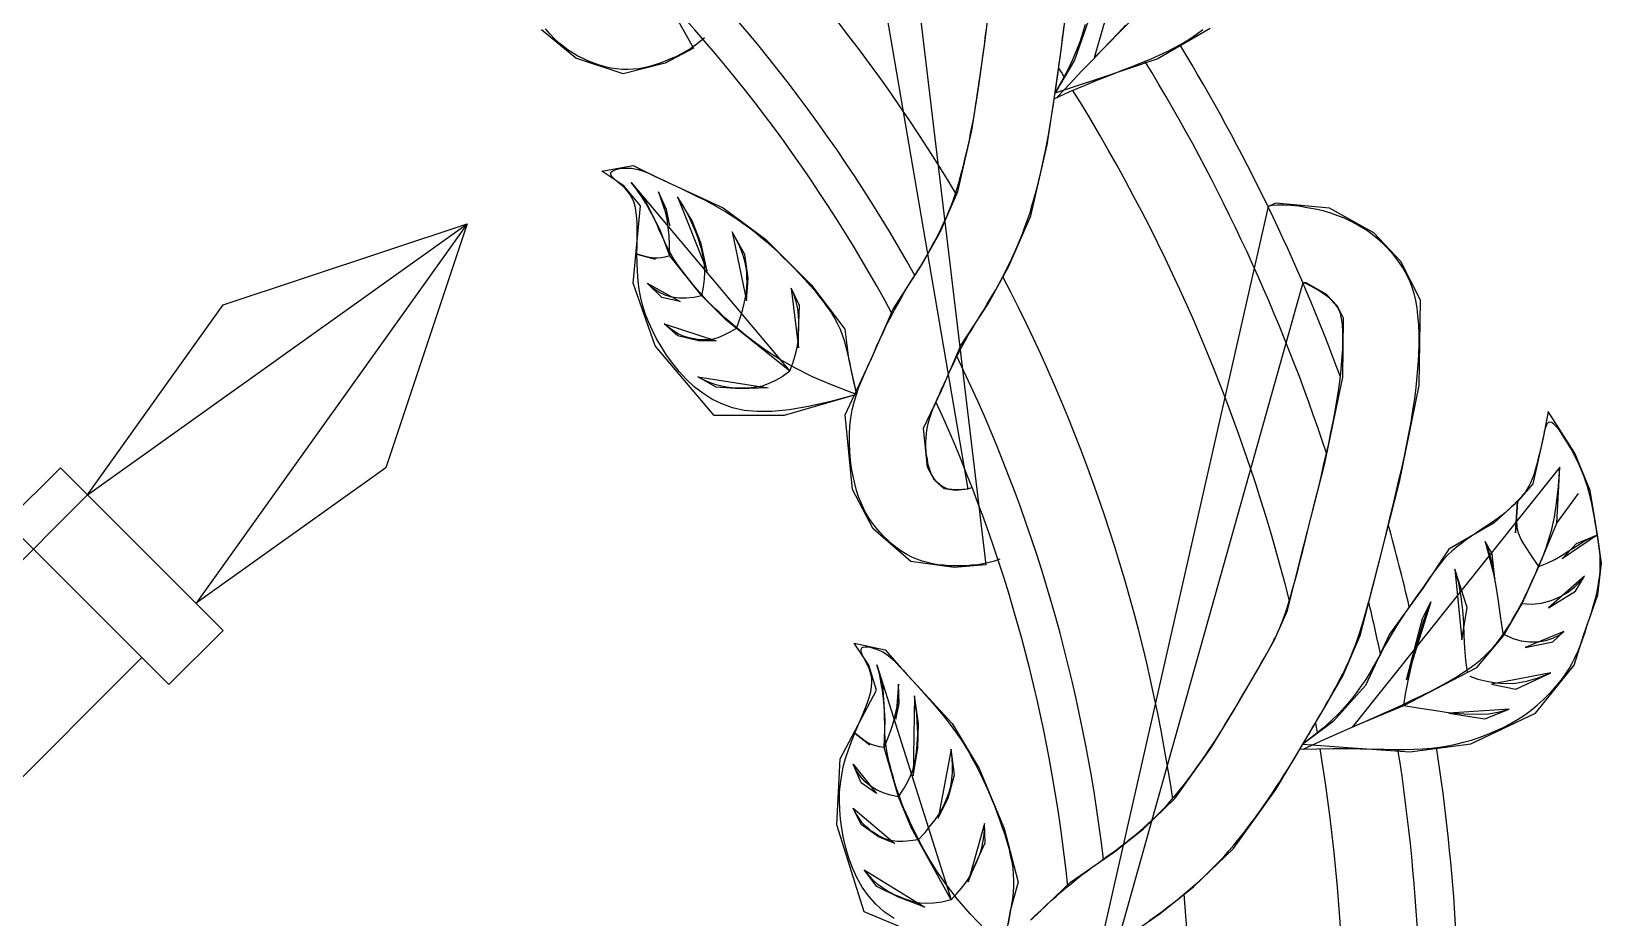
# Model space of a CAD drawing. Header units: metres. Extents: x -2293 to -1333, y 0 to 2180.
# Drawn here: x -1784 to -1694, y 1683.7 to 1734.6 of the extents above; entities that cross this region are included whole.
import ezdxf

# ---------------------------------------------------------------- set-up
doc = ezdxf.new("R2010")
doc.units = ezdxf.units.M
doc.layers.add('3', color=3, linetype='Continuous')

msp = doc.modelspace()

# ---------------------------------------------------------------- linework, layer by layer
at = {"layer": '3'}
for p, q in [((-1780.79, 1707.98), (-1759.02, 1723.53)), ((-1759.02, 1723.53), (-1774.57, 1701.76)), ((-1773.02, 1718.87), (-1759.02, 1723.53)), ((-1759.02, 1723.53), (-1763.68, 1709.53)), ((-1780.79, 1707.98), (-1773.02, 1718.87)), ((-1785.46, 1706.42), (-1782.35, 1709.53)), ((-1782.35, 1709.53), (-1773.02, 1700.2)), ((-1763.68, 1709.53), (-1774.57, 1701.76)), ((-1840.09, 1648.69), (-1780.79, 1707.98)), ((-1785.46, 1706.42), (-1776.13, 1697.09)), ((-1776.13, 1697.09), (-1773.02, 1700.2)), ((-1833.86, 1642.46), (-1777.68, 1698.64))]:
    msp.add_line(p, q, dxfattribs=at)
for points in [[(-1771.45, 1778.84), (-1746.05, 1733.6), (-1747.66, 1732.74), (-1750.08, 1732.12), (-1752.79, 1733.03), (-1754.75, 1734.66)], [(-1738.94, 1758.77), (-1730.3, 1708.3), (-1730.99, 1708.23), (-1731.67, 1708.33), (-1732.22, 1708.81), (-1732.63, 1709.57), (-1732.85, 1711.8), (-1731.82, 1713.97), (-1730.7, 1716.54), (-1729.15, 1718.93), (-1727.95, 1721.1), (-1726.69, 1723.98), (-1725.75, 1728.05), (-1725.35, 1730.67), (-1724.96, 1733.48), (-1724.69, 1735.59)], [(-1735.43, 1755.5), (-1729.28, 1703.97), (-1731.1, 1703.8), (-1733.57, 1704.16), (-1735.73, 1706.03), (-1736.92, 1708.28), (-1737.35, 1712.57), (-1735.83, 1715.79), (-1734.59, 1718.63), (-1732.92, 1721.2), (-1731.89, 1723.05), (-1730.89, 1725.37), (-1730.07, 1728.88), (-1729.7, 1731.3), (-1729.32, 1734.05), (-1729.09, 1735.91)], [(-1717.76, 1751.37), (-1723.06, 1733.05), (-1720.8, 1735.32)], [(-1723.27, 1735.53), (-1724.19, 1732.91), (-1725.3, 1731.04)], [(-1745.41, 1734.2), (-1745.41, 1734.2), (-1745.66, 1733.98), (-1745.92, 1733.78), (-1746.19, 1733.59), (-1746.47, 1733.42), (-1746.76, 1733.26), (-1747.06, 1733.11), (-1747.36, 1732.98), (-1747.66, 1732.85), (-1747.96, 1732.74), (-1748.26, 1732.64), (-1748.57, 1732.55), (-1748.88, 1732.48), (-1749.18, 1732.42), (-1749.5, 1732.39), (-1749.81, 1732.37), (-1750.13, 1732.38), (-1750.45, 1732.41), (-1750.78, 1732.46), (-1751.1, 1732.53), (-1751.43, 1732.62), (-1751.75, 1732.73), (-1752.06, 1732.86), (-1752.37, 1733), (-1752.67, 1733.15), (-1752.95, 1733.31), (-1753.23, 1733.49), (-1753.5, 1733.69), (-1753.76, 1733.9), (-1754.01, 1734.14), (-1754.27, 1734.4), (-1754.52, 1734.7)], [(-1728.47, 1704.29), (-1728.47, 1704.29), (-1728.78, 1704.18), (-1729.09, 1704.09), (-1729.42, 1704.02), (-1729.74, 1703.97), (-1730.07, 1703.94), (-1730.4, 1703.91), (-1730.73, 1703.9), (-1731.06, 1703.9), (-1731.38, 1703.91), (-1731.7, 1703.94), (-1732.01, 1703.97), (-1732.32, 1704.02), (-1732.63, 1704.09), (-1732.93, 1704.18), (-1733.23, 1704.28), (-1733.52, 1704.41), (-1733.81, 1704.56), (-1734.09, 1704.73), (-1734.36, 1704.92), (-1734.63, 1705.13), (-1734.88, 1705.36), (-1735.12, 1705.59), (-1735.35, 1705.84), (-1735.57, 1706.09), (-1735.77, 1706.35), (-1735.96, 1706.62), (-1736.13, 1706.91), (-1736.29, 1707.21), (-1736.43, 1707.52), (-1736.57, 1707.86), (-1736.69, 1708.23), (-1736.79, 1708.62), (-1736.89, 1709.05), (-1736.97, 1709.5), (-1737.03, 1709.97), (-1737.08, 1710.45), (-1737.1, 1710.94), (-1737.1, 1711.43), (-1737.08, 1711.92), (-1737.02, 1712.4), (-1736.94, 1712.86), (-1736.83, 1713.3), (-1736.7, 1713.73), (-1736.55, 1714.15), (-1736.39, 1714.56), (-1736.22, 1714.96), (-1736.05, 1715.35), (-1735.87, 1715.73), (-1735.7, 1716.11), (-1735.54, 1716.48), (-1735.37, 1716.84), (-1735.2, 1717.2), (-1735.04, 1717.55), (-1734.87, 1717.9), (-1734.69, 1718.25), (-1734.52, 1718.59), (-1734.33, 1718.92), (-1734.14, 1719.25), (-1733.95, 1719.58), (-1733.76, 1719.9), (-1733.57, 1720.21), (-1733.38, 1720.51), (-1733.2, 1720.8), (-1733.03, 1721.08), (-1732.87, 1721.35), (-1732.71, 1721.61), (-1732.56, 1721.87), (-1732.42, 1722.12), (-1732.29, 1722.37), (-1732.15, 1722.62), (-1732.03, 1722.87), (-1731.9, 1723.13), (-1731.77, 1723.39), (-1731.64, 1723.67), (-1731.52, 1723.95), (-1731.39, 1724.24), (-1731.27, 1724.55), (-1731.15, 1724.87), (-1731.03, 1725.21), (-1730.92, 1725.57), (-1730.81, 1725.94), (-1730.7, 1726.33), (-1730.59, 1726.72), (-1730.49, 1727.13), (-1730.4, 1727.53), (-1730.31, 1727.93), (-1730.22, 1728.32), (-1730.15, 1728.7), (-1730.07, 1729.06), (-1730.01, 1729.41), (-1729.95, 1729.75), (-1729.89, 1730.08), (-1729.84, 1730.4), (-1729.79, 1730.72), (-1729.75, 1731.04), (-1729.7, 1731.36), (-1729.65, 1731.68), (-1729.6, 1732.01), (-1729.56, 1732.34), (-1729.51, 1732.67), (-1729.47, 1732.99), (-1729.43, 1733.3), (-1729.38, 1733.61), (-1729.34, 1733.91), (-1729.31, 1734.19), (-1729.27, 1734.46), (-1729.24, 1734.71)], [(-1730.05, 1708.39), (-1730.05, 1708.39), (-1730.15, 1708.36), (-1730.26, 1708.33), (-1730.37, 1708.31), (-1730.48, 1708.29), (-1730.6, 1708.28), (-1730.71, 1708.27), (-1730.82, 1708.27), (-1730.93, 1708.26), (-1731.04, 1708.26), (-1731.13, 1708.27), (-1731.23, 1708.28), (-1731.32, 1708.29), (-1731.41, 1708.31), (-1731.49, 1708.33), (-1731.57, 1708.36), (-1731.65, 1708.39), (-1731.72, 1708.43), (-1731.8, 1708.48), (-1731.87, 1708.53), (-1731.94, 1708.58), (-1732.01, 1708.64), (-1732.07, 1708.71), (-1732.14, 1708.78), (-1732.2, 1708.86), (-1732.26, 1708.94), (-1732.31, 1709.03), (-1732.37, 1709.12), (-1732.42, 1709.23), (-1732.47, 1709.35), (-1732.51, 1709.49), (-1732.56, 1709.64), (-1732.6, 1709.82), (-1732.63, 1710.02), (-1732.67, 1710.23), (-1732.69, 1710.47), (-1732.71, 1710.72), (-1732.71, 1710.98), (-1732.7, 1711.24), (-1732.68, 1711.52), (-1732.64, 1711.79), (-1732.58, 1712.07), (-1732.5, 1712.34), (-1732.41, 1712.62), (-1732.31, 1712.89), (-1732.19, 1713.17), (-1732.07, 1713.46), (-1731.94, 1713.75), (-1731.81, 1714.04), (-1731.67, 1714.34), (-1731.53, 1714.64), (-1731.39, 1714.95), (-1731.25, 1715.26), (-1731.1, 1715.58), (-1730.95, 1715.89), (-1730.79, 1716.2), (-1730.63, 1716.51), (-1730.46, 1716.82), (-1730.28, 1717.13), (-1730.1, 1717.43), (-1729.92, 1717.73), (-1729.74, 1718.03), (-1729.56, 1718.32), (-1729.38, 1718.61), (-1729.21, 1718.9), (-1729.04, 1719.18), (-1728.87, 1719.46), (-1728.71, 1719.74), (-1728.55, 1720.03), (-1728.4, 1720.31), (-1728.24, 1720.61), (-1728.09, 1720.91), (-1727.94, 1721.22), (-1727.78, 1721.54), (-1727.63, 1721.87), (-1727.48, 1722.22), (-1727.32, 1722.58), (-1727.17, 1722.95), (-1727.03, 1723.35), (-1726.88, 1723.75), (-1726.74, 1724.18), (-1726.61, 1724.62), (-1726.48, 1725.08), (-1726.35, 1725.54), (-1726.24, 1726.01), (-1726.13, 1726.48), (-1726.02, 1726.93), (-1725.93, 1727.38), (-1725.84, 1727.81), (-1725.76, 1728.22), (-1725.69, 1728.6), (-1725.62, 1728.97), (-1725.56, 1729.33), (-1725.5, 1729.68), (-1725.45, 1730.02), (-1725.4, 1730.36), (-1725.35, 1730.7), (-1725.3, 1731.04), (-1725.25, 1731.38), (-1725.2, 1731.72), (-1725.15, 1732.06), (-1725.11, 1732.4), (-1725.06, 1732.73), (-1725.02, 1733.05), (-1724.98, 1733.36), (-1724.94, 1733.66), (-1724.9, 1733.96), (-1724.87, 1734.24), (-1724.83, 1734.53), (-1724.8, 1734.81)], [(-1725.35, 1730.7), (-1725.35, 1730.7), (-1724.45, 1731.11), (-1723.62, 1731.46), (-1722.85, 1731.78), (-1722.14, 1732.06), (-1721.49, 1732.32), (-1720.88, 1732.55), (-1720.32, 1732.78), (-1719.8, 1732.99), (-1719.3, 1733.21), (-1718.84, 1733.43), (-1718.4, 1733.66), (-1717.98, 1733.89), (-1717.58, 1734.14), (-1717.2, 1734.4), (-1716.83, 1734.67)], [(-1723.58, 1734.96), (-1723.71, 1734.49), (-1723.87, 1734), (-1724.07, 1733.48), (-1724.3, 1732.93), (-1724.58, 1732.35), (-1724.91, 1731.72), (-1725.3, 1731.04), (-1722.85, 1731.85), (-1719.45, 1732.98), (-1716.41, 1734.75)], [(-1725.18, 1730.78), (-1725.18, 1730.78), (-1724.43, 1731.58), (-1723.76, 1732.29), (-1723.16, 1732.92), (-1722.63, 1733.48), (-1722.14, 1733.99), (-1721.69, 1734.46), (-1721.26, 1734.91)], [(-1736.7, 1713.73), (-1736.7, 1713.73), (-1738.16, 1713.34), (-1739.44, 1713.04), (-1740.55, 1712.85), (-1741.53, 1712.76), (-1742.38, 1712.75), (-1743.14, 1712.82), (-1743.81, 1712.97), (-1744.42, 1713.19), (-1744.98, 1713.47), (-1745.51, 1713.8), (-1746, 1714.18), (-1746.45, 1714.6), (-1746.86, 1715.05), (-1747.23, 1715.51), (-1747.58, 1715.98), (-1747.88, 1716.46), (-1748.16, 1716.93), (-1748.4, 1717.4), (-1748.61, 1717.87), (-1748.79, 1718.33), (-1748.94, 1718.8), (-1749.06, 1719.28), (-1749.15, 1719.76), (-1749.22, 1720.26), (-1749.26, 1720.76), (-1749.28, 1721.28), (-1749.29, 1721.78), (-1749.28, 1722.28), (-1749.28, 1722.76), (-1749.28, 1723.21), (-1749.28, 1723.63), (-1749.31, 1724), (-1749.35, 1724.33), (-1749.41, 1724.61), (-1749.49, 1724.85), (-1749.59, 1725.05), (-1749.7, 1725.23), (-1749.82, 1725.39), (-1749.95, 1725.53), (-1750.08, 1725.66), (-1750.22, 1725.78), (-1750.36, 1725.9), (-1750.49, 1726.01), (-1750.6, 1726.11), (-1750.7, 1726.21), (-1750.76, 1726.3), (-1750.79, 1726.39), (-1750.78, 1726.46), (-1750.73, 1726.53), (-1750.63, 1726.59), (-1750.5, 1726.64), (-1750.35, 1726.68), (-1750.17, 1726.71), (-1749.98, 1726.72), (-1749.78, 1726.72), (-1749.59, 1726.71), (-1749.4, 1726.68), (-1749.22, 1726.64), (-1749.03, 1726.58), (-1748.82, 1726.51), (-1748.61, 1726.42), (-1748.37, 1726.31), (-1748.1, 1726.18), (-1747.8, 1726.04), (-1747.45, 1725.88), (-1747.08, 1725.71), (-1746.68, 1725.52), (-1746.26, 1725.31), (-1745.83, 1725.1), (-1745.41, 1724.89), (-1744.98, 1724.67), (-1744.58, 1724.44), (-1744.19, 1724.22), (-1743.83, 1723.99), (-1743.48, 1723.76), (-1743.15, 1723.53), (-1742.82, 1723.29), (-1742.5, 1723.04), (-1742.19, 1722.78), (-1741.87, 1722.51), (-1741.55, 1722.22), (-1741.23, 1721.93), (-1740.91, 1721.62), (-1740.6, 1721.31), (-1740.29, 1721), (-1739.98, 1720.67), (-1739.68, 1720.35), (-1739.39, 1720.03), (-1739.11, 1719.71), (-1738.85, 1719.38), (-1738.6, 1719.06), (-1738.37, 1718.75), (-1738.15, 1718.43), (-1737.96, 1718.11), (-1737.78, 1717.79), (-1737.63, 1717.48), (-1737.51, 1717.16), (-1737.4, 1716.83), (-1737.3, 1716.46), (-1737.2, 1716.06), (-1737.1, 1715.6), (-1736.99, 1715.07), (-1736.86, 1714.45), (-1736.7, 1713.73), (-1740.85, 1712.52), (-1744.86, 1712.52), (-1748.23, 1716.53), (-1749.5, 1720.12), (-1749.08, 1724.55), (-1750.03, 1725.71), (-1751.29, 1726.55), (-1749.5, 1726.87), (-1748.24, 1726.24), (-1744.33, 1724.44), (-1741.91, 1722.65), (-1739.27, 1720.01), (-1737.37, 1717.48), (-1737.16, 1715.79), (-1736.7, 1713.73)], [(-1736.7, 1713.73), (-1736.7, 1713.73), (-1738.04, 1714.24), (-1739.21, 1714.75), (-1740.23, 1715.26), (-1741.1, 1715.76), (-1741.85, 1716.24), (-1742.49, 1716.7), (-1743.04, 1717.12), (-1743.5, 1717.5), (-1743.9, 1717.84), (-1744.25, 1718.14), (-1744.54, 1718.41), (-1744.8, 1718.65), (-1745.03, 1718.88), (-1745.25, 1719.1), (-1745.45, 1719.32), (-1745.64, 1719.54), (-1745.85, 1719.78), (-1746.06, 1720.02), (-1746.26, 1720.28), (-1746.47, 1720.54), (-1746.67, 1720.8), (-1746.86, 1721.05), (-1747.03, 1721.3), (-1747.19, 1721.54), (-1747.33, 1721.77), (-1747.45, 1721.99), (-1747.56, 1722.2), (-1747.66, 1722.41), (-1747.75, 1722.61), (-1747.84, 1722.81), (-1747.93, 1723.01), (-1748.02, 1723.21), (-1748.11, 1723.42), (-1748.21, 1723.63), (-1748.32, 1723.85), (-1748.43, 1724.07), (-1748.54, 1724.28), (-1748.66, 1724.5), (-1748.78, 1724.71), (-1748.9, 1724.91), (-1749.03, 1725.11), (-1749.16, 1725.29), (-1749.27, 1725.46), (-1749.38, 1725.61), (-1749.47, 1725.73), (-1749.54, 1725.82), (-1749.59, 1725.88), (-1749.61, 1725.9), (-1740.52, 1715.07), (-1744.19, 1718.01), (-1745.57, 1719.39), (-1747.4, 1721.68), (-1747.95, 1723.15), (-1748.87, 1724.99), (-1749.61, 1725.9), (-1749.61, 1725.9)], [(-1747.4, 1721.68), (-1747.4, 1721.68), (-1747.41, 1722.3), (-1747.44, 1722.85), (-1747.49, 1723.34), (-1747.55, 1723.79), (-1747.64, 1724.21), (-1747.75, 1724.6), (-1747.89, 1724.98), (-1748.05, 1725.35), (-1747.4, 1723.43), (-1747.59, 1724.34), (-1748.05, 1725.35)], [(-1745.57, 1719.39), (-1745.57, 1719.39), (-1745.47, 1719.89), (-1745.41, 1720.34), (-1745.4, 1720.75), (-1745.41, 1721.11), (-1745.44, 1721.44), (-1745.5, 1721.75), (-1745.57, 1722.04), (-1745.65, 1722.31), (-1745.73, 1722.58), (-1745.83, 1722.86), (-1745.94, 1723.14), (-1746.07, 1723.45), (-1746.23, 1723.79), (-1746.43, 1724.17), (-1746.66, 1724.59), (-1746.95, 1725.08), (-1745.25, 1720.81), (-1745.61, 1722.37), (-1746.12, 1723.7), (-1746.95, 1725.08)], [(-1719.9, 1683.55), (-1719.62, 1683.75), (-1719.35, 1683.95), (-1719.09, 1684.14), (-1718.83, 1684.34), (-1718.57, 1684.54), (-1718.31, 1684.74), (-1718.06, 1684.95), (-1717.81, 1685.16), (-1717.55, 1685.38), (-1717.29, 1685.61), (-1717.02, 1685.84), (-1716.75, 1686.09), (-1716.48, 1686.35), (-1716.2, 1686.63), (-1715.92, 1686.92), (-1715.63, 1687.22), (-1715.34, 1687.55), (-1715.05, 1687.88), (-1714.76, 1688.24), (-1714.46, 1688.61), (-1714.17, 1689), (-1713.88, 1689.38), (-1713.6, 1689.77), (-1713.33, 1690.15), (-1713.07, 1690.53), (-1712.83, 1690.89), (-1712.6, 1691.24), (-1712.38, 1691.57), (-1712.18, 1691.89), (-1711.99, 1692.19), (-1711.8, 1692.49), (-1711.62, 1692.79), (-1711.44, 1693.08), (-1711.27, 1693.38), (-1711.09, 1693.67), (-1710.92, 1693.97), (-1710.74, 1694.27), (-1710.57, 1694.56), (-1710.4, 1694.85), (-1710.23, 1695.14), (-1710.07, 1695.42), (-1709.91, 1695.69), (-1709.75, 1695.96), (-1709.61, 1696.21), (-1709.47, 1696.47), (-1709.33, 1696.71), (-1709.19, 1696.96), (-1709.06, 1697.21), (-1708.93, 1697.46), (-1708.8, 1697.71), (-1708.67, 1697.97), (-1708.55, 1698.24), (-1708.42, 1698.51), (-1708.3, 1698.8), (-1708.18, 1699.1), (-1708.06, 1699.42), (-1707.94, 1699.75), (-1707.82, 1700.09), (-1707.71, 1700.46), (-1707.59, 1700.84), (-1707.48, 1701.24), (-1707.36, 1701.67), (-1707.24, 1702.12), (-1707.11, 1702.6), (-1706.98, 1703.11), (-1706.85, 1703.64), (-1706.7, 1704.21), (-1706.55, 1704.8), (-1706.4, 1705.42), (-1706.24, 1706.06), (-1706.08, 1706.71), (-1705.92, 1707.38), (-1705.76, 1708.06), (-1705.6, 1708.74), (-1705.44, 1709.42), (-1705.29, 1710.1), (-1705.15, 1710.79), (-1705.02, 1711.47), (-1704.89, 1712.15), (-1704.78, 1712.82), (-1704.68, 1713.48), (-1704.6, 1714.14), (-1704.53, 1714.79), (-1704.48, 1715.42), (-1704.44, 1716.03), (-1704.43, 1716.63), (-1704.43, 1717.2), (-1704.45, 1717.73), (-1704.49, 1718.24), (-1704.54, 1718.7), (-1704.62, 1719.13), (-1704.71, 1719.52), (-1704.82, 1719.87), (-1704.94, 1720.2), (-1705.08, 1720.49), (-1705.22, 1720.77), (-1705.38, 1721.03), (-1705.55, 1721.28), (-1705.72, 1721.51), (-1705.89, 1721.74), (-1706.08, 1721.96), (-1706.28, 1722.17), (-1706.49, 1722.38), (-1706.71, 1722.58), (-1706.94, 1722.77), (-1707.19, 1722.97), (-1707.45, 1723.15), (-1707.74, 1723.34), (-1708.04, 1723.51), (-1708.36, 1723.68), (-1708.71, 1723.84), (-1709.08, 1723.99), (-1709.48, 1724.13), (-1709.92, 1724.26), (-1710.38, 1724.36), (-1710.85, 1724.45), (-1711.33, 1724.53), (-1711.78, 1724.57), (-1712.2, 1724.6), (-1712.57, 1724.6), (-1712.87, 1724.57), (-1713.09, 1724.51), (-1724.42, 1674.57)], [(-1721.63, 1682.34), (-1719.28, 1683.96), (-1717.34, 1685.5), (-1715.08, 1687.68), (-1712.65, 1691.08), (-1711.28, 1693.35), (-1709.84, 1695.79), (-1708.79, 1697.64), (-1707.8, 1699.9), (-1706.93, 1703.31), (-1705.56, 1708.72), (-1704.42, 1714.24), (-1704.34, 1719.15), (-1705.48, 1721.37), (-1707.02, 1723), (-1709.57, 1724.42), (-1712.65, 1724.71), (-1713.09, 1724.51)], [(-1743.58, 1717.52), (-1743.58, 1717.52), (-1743.39, 1718.07), (-1743.24, 1718.55), (-1743.13, 1718.96), (-1743.05, 1719.32), (-1743, 1719.63), (-1742.98, 1719.91), (-1742.97, 1720.17), (-1742.98, 1720.42), (-1742.99, 1720.67), (-1743.01, 1720.93), (-1743.06, 1721.21), (-1743.13, 1721.51), (-1743.24, 1721.83), (-1743.39, 1722.2), (-1743.58, 1722.6), (-1743.83, 1723.06), (-1743, 1719.11), (-1742.91, 1720.4), (-1743.09, 1721.77), (-1743.83, 1723.06)], [(-1747.4, 1721.68), (-1747.4, 1721.68), (-1747.68, 1721.62), (-1747.9, 1721.58), (-1748.08, 1721.56), (-1748.26, 1721.56), (-1748.44, 1721.58), (-1748.66, 1721.62), (-1748.94, 1721.69), (-1749.29, 1721.78), (-1748.23, 1721.5), (-1749.29, 1721.78)], [(-1745.57, 1719.39), (-1745.57, 1719.39), (-1746.02, 1719.29), (-1746.46, 1719.25), (-1746.88, 1719.26), (-1747.28, 1719.32), (-1747.66, 1719.44), (-1748.03, 1719.61), (-1748.37, 1719.84), (-1748.69, 1720.12), (-1746.81, 1719.07), (-1747.86, 1719.3), (-1748.69, 1720.12)], [(-1726.72, 1683.57), (-1726.42, 1683.86), (-1726.12, 1684.13), (-1725.83, 1684.41), (-1725.54, 1684.68), (-1725.25, 1684.94), (-1724.96, 1685.2), (-1724.67, 1685.45), (-1724.37, 1685.69), (-1724.07, 1685.93), (-1723.77, 1686.17), (-1723.47, 1686.39), (-1723.17, 1686.61), (-1722.88, 1686.83), (-1722.59, 1687.04), (-1722.31, 1687.24), (-1722.04, 1687.43), (-1721.79, 1687.62), (-1721.55, 1687.8), (-1721.31, 1687.98), (-1721.09, 1688.16), (-1720.87, 1688.34), (-1720.65, 1688.52), (-1720.43, 1688.7), (-1720.22, 1688.89), (-1720, 1689.08), (-1719.78, 1689.29), (-1719.55, 1689.5), (-1719.32, 1689.73), (-1719.09, 1689.96), (-1718.86, 1690.21), (-1718.62, 1690.48), (-1718.38, 1690.77), (-1718.13, 1691.07), (-1717.88, 1691.38), (-1717.63, 1691.71), (-1717.39, 1692.04), (-1717.15, 1692.38), (-1716.91, 1692.71), (-1716.68, 1693.04), (-1716.47, 1693.36), (-1716.26, 1693.67), (-1716.07, 1693.97), (-1715.88, 1694.26), (-1715.71, 1694.54), (-1715.54, 1694.82), (-1715.37, 1695.09), (-1715.2, 1695.37), (-1715.03, 1695.65), (-1714.87, 1695.93), (-1714.7, 1696.22), (-1714.53, 1696.5), (-1714.36, 1696.79), (-1714.2, 1697.07), (-1714.04, 1697.34), (-1713.88, 1697.61), (-1713.73, 1697.87), (-1713.59, 1698.11), (-1713.46, 1698.35), (-1713.33, 1698.57), (-1713.2, 1698.79), (-1713.09, 1699.01), (-1712.97, 1699.22), (-1712.86, 1699.43), (-1712.76, 1699.64), (-1712.65, 1699.84), (-1712.55, 1700.06), (-1712.45, 1700.28), (-1712.35, 1700.51), (-1712.26, 1700.75), (-1712.16, 1701), (-1712.07, 1701.27), (-1711.97, 1701.56), (-1711.87, 1701.87), (-1711.78, 1702.2), (-1711.68, 1702.56), (-1711.57, 1702.94), (-1711.46, 1703.35), (-1711.35, 1703.79), (-1711.23, 1704.26), (-1711.1, 1704.77), (-1710.96, 1705.31), (-1710.82, 1705.88), (-1710.67, 1706.48), (-1710.52, 1707.09), (-1710.36, 1707.72), (-1710.2, 1708.36), (-1710.05, 1709.01), (-1709.9, 1709.66), (-1709.75, 1710.3), (-1709.61, 1710.93), (-1709.48, 1711.56), (-1709.36, 1712.17), (-1709.24, 1712.77), (-1709.14, 1713.36), (-1709.05, 1713.92), (-1708.97, 1714.45), (-1708.91, 1714.97), (-1708.87, 1715.45), (-1708.83, 1715.91), (-1708.81, 1716.33), (-1708.8, 1716.72), (-1708.8, 1717.08), (-1708.81, 1717.4), (-1708.82, 1717.67), (-1708.84, 1717.91), (-1708.87, 1718.1), (-1708.91, 1718.27), (-1708.94, 1718.41), (-1708.99, 1718.52), (-1709.04, 1718.63), (-1709.09, 1718.72), (-1709.15, 1718.8), (-1709.22, 1718.89), (-1709.29, 1718.97), (-1709.37, 1719.06), (-1709.46, 1719.15), (-1709.55, 1719.24), (-1709.66, 1719.33), (-1709.79, 1719.43), (-1709.93, 1719.53), (-1710.09, 1719.63), (-1710.25, 1719.74), (-1710.42, 1719.84), (-1710.59, 1719.93), (-1710.75, 1720.01), (-1710.89, 1720.08), (-1711.01, 1720.12), (-1711.09, 1720.14), (-1725.13, 1670.19)], [(-1726.65, 1683.62), (-1724.42, 1685.76), (-1721.9, 1687.5), (-1720.24, 1688.81), (-1718.42, 1690.57), (-1716.33, 1693.5), (-1715.06, 1695.6), (-1713.65, 1698), (-1712.73, 1699.62), (-1711.97, 1701.34), (-1711.2, 1704.4), (-1709.85, 1709.7), (-1708.81, 1714.73), (-1708.76, 1718.12), (-1709.1, 1718.8), (-1709.75, 1719.48), (-1710.91, 1720.13), (-1711.09, 1720.14)], [(-1740.52, 1715.07), (-1740.52, 1715.07), (-1740.35, 1715.53), (-1740.23, 1715.92), (-1740.14, 1716.26), (-1740.08, 1716.54), (-1740.04, 1716.79), (-1740.02, 1717.03), (-1740.01, 1717.25), (-1740, 1717.47), (-1740, 1717.7), (-1740, 1717.96), (-1740.01, 1718.22), (-1740.04, 1718.51), (-1740.09, 1718.81), (-1740.17, 1719.13), (-1740.28, 1719.48), (-1740.43, 1719.84), (-1740.01, 1716.4), (-1740.02, 1717.32), (-1739.97, 1718.83), (-1740.43, 1719.84)], [(-1743.58, 1717.52), (-1743.58, 1717.52), (-1743.99, 1717.29), (-1744.34, 1717.12), (-1744.65, 1716.99), (-1744.92, 1716.91), (-1745.16, 1716.87), (-1745.38, 1716.86), (-1745.59, 1716.86), (-1745.8, 1716.89), (-1746.01, 1716.92), (-1746.22, 1716.96), (-1746.44, 1717.02), (-1746.67, 1717.1), (-1746.92, 1717.21), (-1747.17, 1717.36), (-1747.44, 1717.55), (-1747.72, 1717.78), (-1744.74, 1716.82), (-1745.75, 1716.82), (-1746.94, 1717.09), (-1747.72, 1717.78)], [(-1740.52, 1715.07), (-1740.52, 1715.07), (-1740.96, 1714.75), (-1741.37, 1714.51), (-1741.75, 1714.34), (-1742.1, 1714.22), (-1742.42, 1714.15), (-1742.73, 1714.11), (-1743.02, 1714.1), (-1743.31, 1714.1), (-1743.58, 1714.1), (-1743.86, 1714.12), (-1744.14, 1714.15), (-1744.44, 1714.21), (-1744.74, 1714.29), (-1745.07, 1714.4), (-1745.42, 1714.55), (-1745.8, 1714.75), (-1741.76, 1714.11), (-1743.36, 1714.06), (-1744.74, 1714.16), (-1745.8, 1714.75)], [(-1711.27, 1693.38), (-1711.27, 1693.38), (-1710.28, 1693.41), (-1709.38, 1693.42), (-1708.55, 1693.42), (-1707.78, 1693.41), (-1707.08, 1693.39), (-1706.43, 1693.38), (-1705.83, 1693.37), (-1705.26, 1693.37), (-1704.72, 1693.38), (-1704.21, 1693.41), (-1703.72, 1693.45), (-1703.24, 1693.51), (-1702.78, 1693.58), (-1702.32, 1693.67), (-1701.88, 1693.78), (-1701.43, 1693.91), (-1700.98, 1694.06), (-1700.52, 1694.23), (-1700.08, 1694.42), (-1699.64, 1694.62), (-1699.2, 1694.85), (-1698.79, 1695.09), (-1698.38, 1695.34), (-1698, 1695.62), (-1697.65, 1695.91), (-1697.31, 1696.21), (-1697, 1696.52), (-1696.71, 1696.83), (-1696.45, 1697.14), (-1696.21, 1697.45), (-1696, 1697.75), (-1695.81, 1698.04), (-1695.65, 1698.32), (-1695.51, 1698.58), (-1695.39, 1698.83), (-1695.28, 1699.07), (-1695.19, 1699.32), (-1695.1, 1699.56), (-1695.02, 1699.8), (-1694.93, 1700.05), (-1694.85, 1700.3), (-1694.76, 1700.57), (-1694.67, 1700.83), (-1694.58, 1701.1), (-1694.5, 1701.37), (-1694.42, 1701.64), (-1694.34, 1701.9), (-1694.27, 1702.16), (-1694.22, 1702.41), (-1694.17, 1702.66), (-1694.13, 1702.9), (-1694.09, 1703.13), (-1694.07, 1703.36), (-1694.05, 1703.59), (-1694.04, 1703.81), (-1694.04, 1704.03), (-1694.04, 1704.24), (-1694.05, 1704.46), (-1694.07, 1704.67), (-1694.1, 1704.89), (-1694.12, 1705.11), (-1694.16, 1705.35), (-1694.19, 1705.59), (-1694.23, 1705.84), (-1694.27, 1706.11), (-1694.32, 1706.39), (-1694.37, 1706.68), (-1694.42, 1706.97), (-1694.48, 1707.27), (-1694.54, 1707.57), (-1694.61, 1707.87), (-1694.69, 1708.16), (-1694.77, 1708.45), (-1694.86, 1708.73), (-1694.96, 1709.01), (-1695.07, 1709.29), (-1695.19, 1709.57), (-1695.31, 1709.84), (-1695.45, 1710.12), (-1695.6, 1710.4), (-1695.75, 1710.68), (-1695.91, 1710.96), (-1696.08, 1711.23), (-1696.24, 1711.48), (-1696.4, 1711.7), (-1696.55, 1711.88), (-1696.69, 1712.03), (-1696.81, 1712.12), (-1696.92, 1712.15), (-1697, 1712.13), (-1697.08, 1712.05), (-1697.14, 1711.94), (-1697.2, 1711.78), (-1697.25, 1711.59), (-1697.3, 1711.36), (-1697.35, 1711.12), (-1697.41, 1710.85), (-1697.47, 1710.56), (-1697.54, 1710.27), (-1697.61, 1709.98), (-1697.69, 1709.68), (-1697.77, 1709.4), (-1697.85, 1709.13), (-1697.94, 1708.89), (-1698.04, 1708.66), (-1698.14, 1708.47), (-1698.24, 1708.29), (-1698.35, 1708.12), (-1698.47, 1707.97), (-1698.59, 1707.83), (-1698.72, 1707.69), (-1698.85, 1707.55), (-1699, 1707.41), (-1699.15, 1707.27), (-1699.31, 1707.12), (-1699.48, 1706.97), (-1699.67, 1706.82), (-1699.87, 1706.66), (-1700.09, 1706.5), (-1700.33, 1706.33), (-1700.59, 1706.16), (-1700.86, 1705.98), (-1701.14, 1705.79), (-1701.43, 1705.6), (-1701.72, 1705.4), (-1702, 1705.19), (-1702.28, 1704.97), (-1702.54, 1704.74), (-1702.79, 1704.51), (-1703.02, 1704.26), (-1703.24, 1704), (-1703.45, 1703.73), (-1703.65, 1703.45), (-1703.86, 1703.16), (-1704.06, 1702.87), (-1704.27, 1702.57), (-1704.49, 1702.26), (-1704.71, 1701.95), (-1704.93, 1701.63), (-1705.16, 1701.3), (-1705.38, 1700.97), (-1705.61, 1700.63), (-1705.82, 1700.29), (-1706.03, 1699.94), (-1706.24, 1699.59), (-1706.44, 1699.23), (-1706.63, 1698.87), (-1706.83, 1698.51), (-1707.04, 1698.14), (-1707.26, 1697.77), (-1707.49, 1697.39), (-1707.74, 1697.02), (-1708.01, 1696.64), (-1708.31, 1696.25), (-1708.64, 1695.86), (-1709.02, 1695.46), (-1709.45, 1695.04), (-1709.93, 1694.6), (-1710.48, 1694.15), (-1711.09, 1693.67), (-1708.52, 1693.48), (-1704.95, 1693.23), (-1701.46, 1693.7), (-1697.75, 1695.45), (-1695.54, 1698.21), (-1694.97, 1699.96), (-1694.18, 1702.24), (-1693.96, 1704.06), (-1694.2, 1705.69), (-1694.61, 1708.23), (-1695.49, 1710.36), (-1697.02, 1712.75), (-1697.3, 1711.34), (-1697.9, 1708.6), (-1698.78, 1707.59), (-1700.12, 1706.38), (-1702.73, 1704.86), (-1704.19, 1702.64), (-1706.13, 1699.99), (-1707.5, 1697.04), (-1709.35, 1694.98), (-1711.09, 1693.67)], [(-1711.08, 1693.38), (-1711.08, 1693.38), (-1710.08, 1693.84), (-1709.19, 1694.24), (-1708.4, 1694.59), (-1707.69, 1694.9), (-1707.04, 1695.19), (-1706.44, 1695.45), (-1705.88, 1695.71), (-1705.34, 1695.95), (-1704.8, 1696.21), (-1704.27, 1696.46), (-1703.76, 1696.72), (-1703.26, 1696.98), (-1702.79, 1697.24), (-1702.34, 1697.5), (-1701.93, 1697.76), (-1701.55, 1698.01), (-1701.22, 1698.26), (-1700.92, 1698.5), (-1700.65, 1698.74), (-1700.42, 1698.97), (-1700.2, 1699.2), (-1700.01, 1699.43), (-1699.83, 1699.66), (-1699.67, 1699.89), (-1699.51, 1700.12), (-1699.35, 1700.35), (-1699.21, 1700.58), (-1699.07, 1700.82), (-1698.93, 1701.06), (-1698.8, 1701.29), (-1698.67, 1701.54), (-1698.54, 1701.78), (-1698.41, 1702.04), (-1698.29, 1702.29), (-1698.16, 1702.56), (-1698.03, 1702.84), (-1697.9, 1703.14), (-1697.76, 1703.45), (-1697.62, 1703.78), (-1697.46, 1704.13), (-1697.3, 1704.51), (-1697.14, 1704.94), (-1696.98, 1705.43), (-1696.82, 1706.01), (-1696.67, 1706.69), (-1696.54, 1707.5), (-1696.43, 1708.45), (-1696.35, 1709.56), (-1708.25, 1694.67), (-1705.3, 1695.9), (-1701.11, 1698.07), (-1699.59, 1699.89), (-1698.52, 1701.74), (-1697.56, 1703.87), (-1696.53, 1706.35), (-1696.35, 1709.56)], [(-1697.56, 1703.87), (-1697.56, 1703.87), (-1698, 1704.51), (-1698.33, 1705.01), (-1698.57, 1705.42), (-1698.72, 1705.78), (-1698.8, 1706.13), (-1698.83, 1706.52), (-1698.82, 1706.99), (-1698.78, 1707.59), (-1698.9, 1705.8), (-1698.78, 1707.59)], [(-1696.53, 1706.35), (-1695.29, 1708.05)], [(-1697.56, 1703.87), (-1697.56, 1703.87), (-1697.08, 1704.05), (-1696.64, 1704.27), (-1696.23, 1704.51), (-1695.83, 1704.76), (-1695.44, 1705.01), (-1695.05, 1705.26), (-1694.64, 1705.49), (-1694.2, 1705.69), (-1696.23, 1704.31), (-1695.4, 1705.19), (-1694.2, 1705.69)], [(-1699.59, 1699.89), (-1699.59, 1699.89), (-1699.76, 1701.03), (-1699.9, 1702.01), (-1700.03, 1702.85), (-1700.15, 1703.55), (-1700.26, 1704.14), (-1700.38, 1704.61), (-1700.5, 1705), (-1700.64, 1705.3), (-1700.08, 1703.15), (-1700.24, 1704.6), (-1700.64, 1705.3)], [(-1701.66, 1697.78), (-1701.66, 1697.78), (-1701.75, 1698.49), (-1701.81, 1699.19), (-1701.84, 1699.9), (-1701.87, 1700.63), (-1701.92, 1701.36), (-1702.01, 1702.12), (-1702.15, 1702.91), (-1702.37, 1703.72), (-1701.98, 1699.65), (-1701.67, 1701.51), (-1702.37, 1703.72)], [(-1698.52, 1701.74), (-1698.52, 1701.74), (-1697.95, 1701.7), (-1697.4, 1701.76), (-1696.86, 1701.91), (-1696.36, 1702.12), (-1695.91, 1702.38), (-1695.51, 1702.68), (-1695.19, 1703), (-1694.95, 1703.32), (-1697.01, 1701.5), (-1695.46, 1702.46), (-1694.95, 1703.32)], [(-1705.3, 1695.9), (-1705.3, 1695.9), (-1705.21, 1696.54), (-1705.06, 1697.31), (-1704.87, 1698.17), (-1704.65, 1699.06), (-1704.41, 1699.93), (-1704.17, 1700.72), (-1703.95, 1701.37), (-1703.76, 1701.84), (-1705.15, 1697.37), (-1704.23, 1700.89), (-1703.76, 1701.84)], [(-1732.55, 1682.51), (-1736.25, 1684.05), (-1737.83, 1689.04), (-1737.63, 1692.84), (-1735.55, 1696.77), (-1735.98, 1698.21), (-1736.83, 1699.47), (-1735.05, 1699.08), (-1734.12, 1698.01), (-1731.2, 1694.86), (-1729.65, 1692.27), (-1728.22, 1688.83), (-1727.43, 1685.76), (-1727.88, 1684.12), (-1728.25, 1682.05)], [(-1699.52, 1699.97), (-1699.52, 1699.97), (-1699.06, 1699.74), (-1698.58, 1699.6), (-1698.09, 1699.54), (-1697.61, 1699.55), (-1697.16, 1699.63), (-1696.75, 1699.75), (-1696.4, 1699.93), (-1696.12, 1700.13), (-1698.34, 1699.21), (-1696.75, 1699.55), (-1696.12, 1700.13)], [(-1734.54, 1683.67), (-1735.11, 1684.06), (-1735.59, 1684.5), (-1736, 1684.97), (-1736.36, 1685.48), (-1736.67, 1686.02), (-1736.92, 1686.58), (-1737.13, 1687.14), (-1737.3, 1687.72), (-1737.43, 1688.29), (-1737.54, 1688.84), (-1737.61, 1689.38), (-1737.65, 1689.91), (-1737.67, 1690.42), (-1737.66, 1690.92), (-1737.61, 1691.41), (-1737.54, 1691.9), (-1737.45, 1692.38), (-1737.32, 1692.86), (-1737.16, 1693.35), (-1736.98, 1693.83), (-1736.79, 1694.3), (-1736.6, 1694.76), (-1736.41, 1695.2), (-1736.24, 1695.62), (-1736.09, 1696), (-1735.97, 1696.36), (-1735.88, 1696.67), (-1735.83, 1696.96), (-1735.82, 1697.21), (-1735.82, 1697.44), (-1735.86, 1697.64), (-1735.91, 1697.83), (-1735.97, 1698.01), (-1736.05, 1698.18), (-1736.13, 1698.35), (-1736.21, 1698.51), (-1736.29, 1698.66), (-1736.36, 1698.8), (-1736.41, 1698.93), (-1736.43, 1699.04), (-1736.43, 1699.13), (-1736.39, 1699.2), (-1736.31, 1699.24), (-1736.2, 1699.26), (-1736.06, 1699.25), (-1735.9, 1699.23), (-1735.73, 1699.19), (-1735.55, 1699.13), (-1735.37, 1699.05), (-1735.19, 1698.97), (-1735.03, 1698.87), (-1734.87, 1698.76), (-1734.72, 1698.63), (-1734.56, 1698.49), (-1734.4, 1698.32), (-1734.22, 1698.13), (-1734.02, 1697.91), (-1733.79, 1697.66), (-1733.53, 1697.38), (-1733.26, 1697.08), (-1732.96, 1696.75), (-1732.65, 1696.4), (-1732.33, 1696.05), (-1732.02, 1695.68), (-1731.72, 1695.31), (-1731.43, 1694.95), (-1731.16, 1694.6), (-1730.91, 1694.25), (-1730.68, 1693.9), (-1730.46, 1693.56), (-1730.25, 1693.21), (-1730.05, 1692.86), (-1729.86, 1692.5), (-1729.67, 1692.13), (-1729.48, 1691.75), (-1729.3, 1691.35), (-1729.12, 1690.95), (-1728.95, 1690.54), (-1728.78, 1690.13), (-1728.62, 1689.71), (-1728.47, 1689.3), (-1728.33, 1688.89), (-1728.19, 1688.49), (-1728.07, 1688.09), (-1727.96, 1687.7), (-1727.87, 1687.31), (-1727.79, 1686.94), (-1727.73, 1686.57), (-1727.7, 1686.21), (-1727.68, 1685.86), (-1727.68, 1685.52), (-1727.71, 1685.17), (-1727.75, 1684.8), (-1727.82, 1684.39), (-1727.9, 1683.92), (-1728, 1683.39)], [(-1729.29, 1683.03), (-1730.18, 1683.95), (-1730.92, 1684.81), (-1731.54, 1685.6), (-1732.05, 1686.33), (-1732.47, 1687), (-1732.81, 1687.6), (-1733.09, 1688.13), (-1733.33, 1688.6), (-1733.53, 1689.01), (-1733.7, 1689.37), (-1733.85, 1689.69), (-1733.98, 1689.99), (-1734.09, 1690.27), (-1734.19, 1690.55), (-1734.29, 1690.83), (-1734.39, 1691.13), (-1734.49, 1691.44), (-1734.58, 1691.75), (-1734.67, 1692.07), (-1734.75, 1692.38), (-1734.83, 1692.69), (-1734.9, 1692.99), (-1734.95, 1693.28), (-1734.99, 1693.54), (-1735.02, 1693.79), (-1735.04, 1694.03), (-1735.06, 1694.25), (-1735.06, 1694.47), (-1735.07, 1694.69), (-1735.07, 1694.91), (-1735.08, 1695.13), (-1735.08, 1695.36), (-1735.09, 1695.6), (-1735.11, 1695.84), (-1735.13, 1696.08), (-1735.15, 1696.32), (-1735.18, 1696.56), (-1735.21, 1696.8), (-1735.25, 1697.04), (-1735.29, 1697.27), (-1735.33, 1697.49), (-1735.38, 1697.69), (-1735.42, 1697.87), (-1735.46, 1698.02), (-1735.49, 1698.13), (-1735.51, 1698.2), (-1735.52, 1698.23), (-1731.26, 1684.74), (-1733.53, 1688.86), (-1734.28, 1690.66), (-1735.1, 1693.48), (-1735.04, 1695.05), (-1735.19, 1697.1), (-1735.52, 1698.23), (-1735.52, 1698.23)], [(-1701.52, 1697.58), (-1701.52, 1697.58), (-1701.05, 1697.41), (-1700.55, 1697.28), (-1700.03, 1697.19), (-1699.48, 1697.15), (-1698.89, 1697.17), (-1698.27, 1697.28), (-1697.59, 1697.47), (-1696.87, 1697.76), (-1700.28, 1697.11), (-1698.87, 1696.83), (-1696.87, 1697.76)], [(-1735.1, 1693.48), (-1735.1, 1693.48), (-1734.87, 1694.06), (-1734.68, 1694.58), (-1734.54, 1695.05), (-1734.43, 1695.49), (-1734.35, 1695.91), (-1734.3, 1696.31), (-1734.28, 1696.71), (-1734.29, 1697.12), (-1734.43, 1695.1), (-1734.25, 1696.01), (-1734.29, 1697.12)], [(-1734.28, 1690.66), (-1734.28, 1690.66), (-1733.99, 1691.09), (-1733.77, 1691.49), (-1733.6, 1691.85), (-1733.47, 1692.19), (-1733.37, 1692.51), (-1733.31, 1692.82), (-1733.27, 1693.11), (-1733.23, 1693.4), (-1733.21, 1693.68), (-1733.19, 1693.97), (-1733.18, 1694.27), (-1733.19, 1694.61), (-1733.21, 1694.98), (-1733.24, 1695.41), (-1733.3, 1695.89), (-1733.37, 1696.45), (-1733.44, 1691.85), (-1733.18, 1693.44), (-1733.14, 1694.86), (-1733.37, 1696.45)], [(-1705.3, 1695.9), (-1705.3, 1695.9), (-1704.36, 1695.74), (-1703.47, 1695.6), (-1702.62, 1695.48), (-1701.84, 1695.41), (-1701.1, 1695.39), (-1700.43, 1695.42), (-1699.81, 1695.52), (-1699.26, 1695.69), (-1702.73, 1695.45), (-1700.65, 1695.12), (-1699.26, 1695.69)], [(-1735.1, 1693.48), (-1735.1, 1693.48), (-1735.37, 1693.53), (-1735.59, 1693.58), (-1735.77, 1693.63), (-1735.93, 1693.7), (-1736.1, 1693.79), (-1736.28, 1693.91), (-1736.51, 1694.08), (-1736.79, 1694.3), (-1735.93, 1693.63), (-1736.79, 1694.3)], [(-1733.16, 1688.18), (-1733.16, 1688.18), (-1732.76, 1688.61), (-1732.44, 1689), (-1732.19, 1689.33), (-1731.98, 1689.63), (-1731.82, 1689.9), (-1731.69, 1690.15), (-1731.58, 1690.39), (-1731.49, 1690.62), (-1731.4, 1690.86), (-1731.33, 1691.11), (-1731.26, 1691.38), (-1731.22, 1691.69), (-1731.19, 1692.03), (-1731.19, 1692.42), (-1731.21, 1692.87), (-1731.26, 1693.39), (-1732.01, 1689.42), (-1731.43, 1690.58), (-1731.08, 1691.92), (-1731.26, 1693.39)], [(-1734.28, 1690.66), (-1734.28, 1690.66), (-1734.74, 1690.75), (-1735.16, 1690.88), (-1735.54, 1691.05), (-1735.89, 1691.26), (-1736.19, 1691.51), (-1736.46, 1691.81), (-1736.69, 1692.15), (-1736.88, 1692.53), (-1735.55, 1690.84), (-1736.43, 1691.46), (-1736.88, 1692.53)], [(-1733.16, 1688.18), (-1733.16, 1688.18), (-1733.62, 1688.12), (-1734.01, 1688.09), (-1734.34, 1688.1), (-1734.62, 1688.13), (-1734.86, 1688.18), (-1735.07, 1688.25), (-1735.26, 1688.34), (-1735.45, 1688.44), (-1735.63, 1688.55), (-1735.81, 1688.67), (-1735.99, 1688.81), (-1736.17, 1688.97), (-1736.36, 1689.17), (-1736.53, 1689.4), (-1736.71, 1689.68), (-1736.88, 1690), (-1734.5, 1687.97), (-1735.43, 1688.36), (-1736.43, 1689.07), (-1736.88, 1690)], [(-1731.26, 1684.74), (-1731.26, 1684.74), (-1730.93, 1685.1), (-1730.67, 1685.42), (-1730.46, 1685.69), (-1730.29, 1685.93), (-1730.16, 1686.15), (-1730.05, 1686.36), (-1729.96, 1686.56), (-1729.87, 1686.76), (-1729.78, 1686.98), (-1729.68, 1687.21), (-1729.59, 1687.46), (-1729.51, 1687.73), (-1729.44, 1688.03), (-1729.39, 1688.36), (-1729.36, 1688.72), (-1729.35, 1689.12), (-1730.29, 1685.78), (-1729.94, 1686.63), (-1729.32, 1688.01), (-1729.35, 1689.12)], [(-1731.26, 1684.74), (-1731.26, 1684.74), (-1731.8, 1684.62), (-1732.27, 1684.55), (-1732.68, 1684.54), (-1733.05, 1684.56), (-1733.38, 1684.62), (-1733.68, 1684.7), (-1733.95, 1684.8), (-1734.21, 1684.91), (-1734.47, 1685.02), (-1734.72, 1685.14), (-1734.97, 1685.28), (-1735.21, 1685.44), (-1735.47, 1685.63), (-1735.72, 1685.86), (-1735.99, 1686.14), (-1736.26, 1686.47), (-1732.78, 1684.33), (-1734.28, 1684.9), (-1735.52, 1685.51), (-1736.26, 1686.47)]]:
    msp.add_lwpolyline(points, dxfattribs=at)
for radius, start, end in [(94.6, 30.96, 50.11), (90.2, 29.14, 48.32), (88, 28.29, 47.13), (110, 20.27, 31.31), (107.8, 18.23, 31.43), (103.4, 32.35, 32.68), (103.4, 14.14, 31.83), (94.6, 8.46, 27.61), (90.2, 6.64, 25.82), (88, 5.79, 24.63), (110, 13.09, 15.62), (107.8, 11.89, 13.52), (103.4, 9.85, 10.18), (103.4, 351.64, 9.33), (107.8, 355.73, 8.93), (110, 357.77, 8.81), (94.6, 345.96, 5.11)]:
    msp.add_arc((-1812.13, 1676.64), radius, start, end, dxfattribs=at)

doc.saveas('drawing.dxf')
